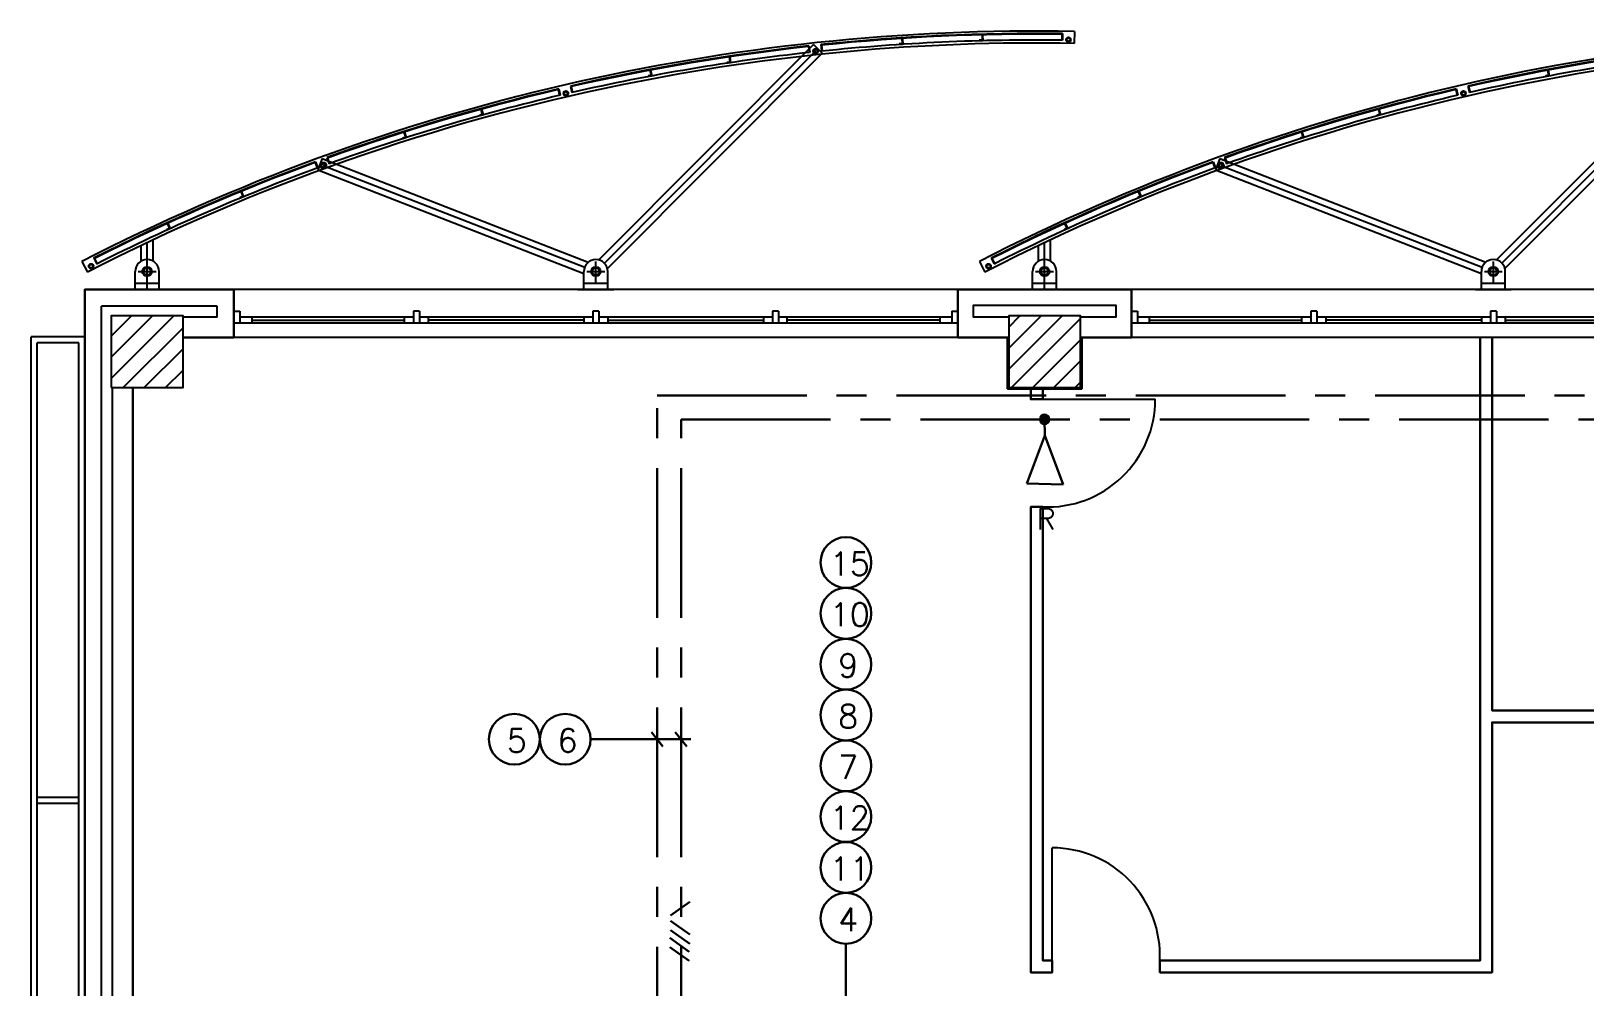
# Model space of a CAD drawing. Extents: x 21.2 to 81.9, y 10.7 to 70.
# Drawn here: x 28.06 to 41.04, y 61.93 to 69.92 of the extents above; entities that cross this region are included whole.
import ezdxf

# ---------------------------------------------------------------- set-up
doc = ezdxf.new("R2010")
doc.units = 0
doc.header["$MEASUREMENT"] = 0
for name, pattern in [('1st floor plan$0$Dash', [200, 100, -100]), ('Center', [2, 1.25, -0.25, 0.25, -0.25]), ('Default', [0]), ('Solid', [0])]:
    doc.linetypes.add(name, pattern=pattern)
for name, color, linetype in [('1st floor plan$0$1F', 15, 'Continuous'), ('1st floor plan$0$1FIN', 15, 'Continuous'), ('1st floor plan$0$2F', 7, 'Continuous'), ('1st floor plan$0$2FIN', 7, 'Continuous'), ('1st floor plan$0$CAI', 52, 'Continuous'), ('1st floor plan$0$Doors', 142, 'Continuous'), ('1st floor plan$0$FAC', 142, 'Continuous'), ('1st floor plan$0$FACH', 142, 'Continuous'), ('1st floor plan$0$Hatch', 15, 'Continuous'), ('1st floor plan$0$Pillars', 30, 'Continuous'), ('IE003', 7, 'Continuous'), ('Xref_Plan', 7, 'Continuous')]:
    doc.layers.add(name, color=color, linetype=linetype)
for name, color, linetype, lineweight in [('1st floor plan$0$Interior Walls', 7, 'Continuous', 30), ('1st floor plan$0$Partitions', 7, 'Continuous', 30), ('Illumination', 30, 'Solid', 30)]:
    doc.layers.add(name, color=color, linetype=linetype, lineweight=lineweight)
doc.styles.add('Roman Simplex', font='romans', dxfattribs={"height": 1.5})
doc.styles.add('Simplex', font='SIMPLEX.SHX')

# ---------------------------------------------------------------- blocks, each defined once
blk = doc.blocks.new('Bola')
at = {"layer": 'IE003', "color": 7, "linetype": 'Default', "const_width": 0.2}
blk.add_lwpolyline([(-0.1, 0, 1), (0.1, 0, 1)], format="xyb", close=True, dxfattribs=at)
at = {"layer": 'IE003', "color": 7, "linetype": 'Default'}
blk.add_circle((0, 0), 0.2, dxfattribs=at)
blk = doc.blocks.new('1st floor plan$0$P2')
at = {"layer": '1st floor plan$0$Hatch'}
h = blk.add_hatch(dxfattribs=at)
h.set_pattern_fill('ANSI31', color=256, style=0)
h.set_pattern_definition([(45, (-41.75321, -29.09718), (-0.08838835, 0.08838835), [])])
h.paths.add_polyline_path([(-0.3, 0.3), (-0.3, -0.3), (0.3, -0.3), (0.3, 0.3)])
at = {"layer": '1st floor plan$0$Pillars'}
blk.add_lwpolyline([(-0.3, -0.3), (0.3, -0.3), (0.3, 0.3), (-0.3, 0.3)], close=True, dxfattribs=at)
blk = doc.blocks.new('1st floor plan$0$P1')
at = {"layer": '1st floor plan$0$1F'}
blk.add_lwpolyline([(-0.3, 0.29), (-0.595, 0.29), (-0.595, 0.39), (0.595, 0.39), (0.595, 0.29), (0.3, 0.29)], dxfattribs=at)
at = {"layer": '1st floor plan$0$Partitions'}
blk.add_lwpolyline([(-0.725, 0.12), (-0.31, 0.12), (-0.31, -0.31), (0.31, -0.31), (0.31, 0.12), (0.725, 0.12), (0.725, 0.52), (-0.725, 0.52)], close=True, dxfattribs=at)
at = {"layer": '1st floor plan$0$Interior Walls'}
blk.add_blockref('1st floor plan$0$P2', (0, 0), dxfattribs=at)
blk = doc.blocks.new('1st floor plan$0$J1')
at = {"layer": '1st floor plan$0$2F', "linetype": 'Continuous'}
for p, q in [((6.05, 0.4), (0, 0.4)), ((6.05, 0), (0, 0))]:
    blk.add_line(p, q, dxfattribs=at)
at = {"layer": '1st floor plan$0$CAI'}
for p, q in [((0, 0.22), (0.05, 0.22)), ((0, 0.12), (0, 0.22)), ((2.925, 0.17), (2.925, 0.12)), ((3, 0.22), (3, 0.12)), ((3.05, 0.22), (3.05, 0.12)), ((3.125, 0.17), (3.125, 0.12)), ((6.05, 0.22), (6.05, 0.12))]:
    blk.add_line(p, q, dxfattribs=at)
at = {"layer": '1st floor plan$0$CAI', "linetype": 'Continuous'}
for p, q in [((0.05, 0.22), (0.05, 0.12)), ((1.5, 0.17), (0.05, 0.17)), ((0.15, 0.17), (0.15, 0.12)), ((1.425, 0.12), (1.425, 0.17)), ((1.55, 0.22), (1.5, 0.22)), ((1.5, 0.22), (1.5, 0.12)), ((1.55, 0.22), (1.55, 0.12)), ((3, 0.17), (1.55, 0.17)), ((1.625, 0.17), (1.625, 0.12)), ((3.05, 0.22), (3, 0.22)), ((4.5, 0.17), (3.05, 0.17)), ((4.425, 0.17), (4.425, 0.12)), ((4.55, 0.22), (4.5, 0.22)), ((4.5, 0.22), (4.5, 0.12)), ((4.55, 0.22), (4.55, 0.12)), ((6, 0.17), (4.55, 0.17)), ((4.625, 0.12), (4.625, 0.17)), ((5.9, 0.17), (5.9, 0.12)), ((6, 0.22), (6.05, 0.22)), ((6, 0.22), (6, 0.12)), ((6.05, 0.12), (0, 0.12)), ((1.55, 0.12), (1.5, 0.12))]:
    blk.add_line(p, q, dxfattribs=at)
at = {"layer": '1st floor plan$0$CAI', "color": 15}
for p, q in [((0.15, 0.145), (1.425, 0.145)), ((2.925, 0.145), (1.625, 0.145)), ((3.125, 0.145), (4.425, 0.145)), ((5.9, 0.145), (4.625, 0.145))]:
    blk.add_line(p, q, dxfattribs=at)
blk = doc.blocks.new('1st floor plan$0$Door 1')
blk.add_line((0, 0), (0, 0.941))
blk.add_arc((0, 0.041), 0.9, 357.3627, 90)
blk = doc.blocks.new('1st floor plan$0$BR 5')
at = {"color": 0}
for p, q in [((2.557, 2.098), (2.559, 2.053)), ((2.557, 2.098), (2.559, 2.053)), ((2.562, 2.098), (2.565, 2.048)), ((2.562, 2.098), (2.565, 2.048)), ((3.203, 2.082), (3.203, 2.077)), ((3.203, 2.082), (3.203, 2.077)), ((3.227, 2.128), (3.228, 2.083)), ((3.227, 2.128), (3.228, 2.083)), ((3.232, 2.128), (3.233, 2.078)), ((3.232, 2.128), (3.233, 2.078)), ((3.895, 2.133), (3.894, 2.083)), ((3.895, 2.133), (3.894, 2.083)), ((3.9, 2.138), (3.899, 2.083)), ((3.9, 2.138), (3.899, 2.083)), ((4, 2.156), (3.998, 2.056)), ((1.82, 2.046), (0.026, 0.247)), ((1.836, 1.991), (0.071, 0.221)), ((1.891, 1.975), (0.097, 0.176)), ((1.776, 2.03), (1.782, 1.98)), ((1.776, 2.03), (1.782, 1.98)), ((1.781, 2.035), (1.787, 1.98)), ((1.781, 2.035), (1.787, 1.98)), ((1.82, 2.046), (1.891, 1.975)), ((1.88, 2.046), (1.886, 1.991)), ((1.886, 2.041), (1.891, 1.991)), ((2.535, 2.051), (2.535, 2.046)), ((2.535, 2.051), (2.535, 2.046)), ((0.452, 1.833), (0.461, 1.788)), ((0.452, 1.833), (0.461, 1.788)), ((0.457, 1.833), (0.467, 1.784)), ((0.457, 1.833), (0.467, 1.784)), ((1.096, 1.896), (1.096, 1.891)), ((1.096, 1.896), (1.096, 1.891)), ((1.114, 1.944), (1.12, 1.899)), ((1.114, 1.944), (1.12, 1.899)), ((1.119, 1.945), (1.126, 1.895)), ((1.119, 1.945), (1.126, 1.895)), ((-0.213, 1.699), (-0.2, 1.645)), ((-0.213, 1.699), (-0.2, 1.645)), ((-0.207, 1.695), (-0.195, 1.647)), ((-0.207, 1.695), (-0.195, 1.647)), ((0.436, 1.784), (0.437, 1.779)), ((0.436, 1.784), (0.437, 1.779)), ((-0.314, 1.67), (-0.303, 1.622)), ((-0.31, 1.676), (-0.298, 1.623)), ((-0.973, 1.455), (-0.972, 1.45)), ((-0.961, 1.505), (-0.949, 1.462)), ((-0.956, 1.507), (-0.943, 1.458)), ((-1.604, 1.315), (-1.591, 1.272)), ((-1.599, 1.316), (-1.584, 1.268)), ((-1.614, 1.264), (-1.613, 1.259)), ((-2.345, 1.061), (-2.328, 1.014)), ((-2.342, 1.067), (-2.323, 1.016)), ((-2.342, 1.067), (-2.323, 1.016)), ((-2.287, 1.094), (-2.323, 1.001)), ((-2.287, 1.094), (-0.063, 0.228)), ((-2.248, 1.101), (-2.229, 1.05)), ((-2.242, 1.098), (-2.225, 1.051)), ((-2.323, 1.001), (-0.1, 0.135)), ((-2.278, 1.037), (-0.093, 0.186)), ((-2.968, 0.819), (-2.951, 0.777)), ((-2.963, 0.821), (-2.944, 0.774)), ((-2.974, 0.767), (-2.972, 0.763)), ((-3.583, 0.551), (-3.564, 0.51)), ((-3.578, 0.553), (-3.557, 0.508)), ((-3.75, 0.25), (-3.75, 0.391)), ((-3.7, 0.237), (-3.7, 0.414)), ((-3.587, 0.5), (-3.585, 0.495)), ((-4.196, 0.262), (-4.171, 0.213)), ((-3.8, 0.237), (-3.8, 0.367)), ((-3.75, -0.008), (-3.75, 0.308)), ((-4.295, 0.234), (-4.249, 0.145)), ((-4.19, 0.26), (-4.167, 0.215)), ((-3.85, 0), (-3.85, 0.15)), ((-3.825, 0.15), (-3.675, 0.15)), ((-3.75, 0.05), (-3.75, 0.233)), ((-3.65, 0), (-3.65, 0.15)), ((-0.1, 0), (-0.1, 0.15)), ((-0.075, 0.15), (0.075, 0.15)), ((0, 0.05), (0, 0.233)), ((0.1, 0), (0.1, 0.15)), ((-3.65, 0.05), (-3.85, 0.05)), ((0.1, 0.05), (-0.1, 0.05))]:
    blk.add_line(p, q, dxfattribs=at)
at = {"color": 0, "linetype": 'Continuous'}
blk.add_line((-0.15, 0), (0.15, 0), dxfattribs=at)
at = {"color": 0}
for centre, radius in [((3.949, 2.087), 0.02), ((3.949, 2.087), 0.015), ((1.836, 1.991), 0.02), ((1.836, 1.991), 0.015), ((-0.25, 1.639), 0.02), ((-0.25, 1.639), 0.015), ((-2.278, 1.037), 0.025), ((-2.278, 1.037), 0.015), ((-4.218, 0.195), 0.02), ((-4.218, 0.195), 0.015), ((-3.75, 0.15), 0.04), ((-3.75, 0.15), 0.03), ((0, 0.15), 0.04), ((0, 0.15), 0.03)]:
    blk.add_circle(centre, radius, dxfattribs=at)
at = {"color": 0, "linetype": 'Continuous'}
for radius, start, end in [(17.5, 88.9663, 117.1249), (17.4, 88.9654, 101.4942), (17.4, 101.4942, 117.1258)]:
    blk.add_arc((3.684, -15.341), radius, start, end, dxfattribs=at)
at = {"color": 0, "linetype": '1st floor plan$0$Dash'}
for radius, start, end in [(17.48, 89.2939, 95.924), (17.48, 89.2939, 95.924), (17.475, 89.3104, 95.9076), (17.475, 89.3104, 95.9076), (17.43, 91.5011, 91.5833), (17.43, 91.5011, 91.5833), (17.425, 91.4846, 91.5833), (17.425, 91.4846, 91.5833), (17.48, 96.2517, 102.8817), (17.48, 96.2517, 102.8817), (17.475, 96.2682, 102.8653), (17.475, 96.2682, 102.8653), (17.43, 93.7001, 93.7823), (17.43, 93.7001, 93.7823), (17.425, 93.6837, 93.7823), (17.425, 93.6837, 93.7823), (17.43, 98.4588, 98.541), (17.43, 98.4588, 98.541), (17.425, 98.4424, 98.5411), (17.425, 98.4424, 98.5411), (17.43, 100.6579, 100.74), (17.43, 100.6579, 100.74), (17.425, 100.6414, 100.7401), (17.425, 100.6414, 100.7401), (17.48, 103.2095, 109.8396), (17.475, 103.226, 109.8231), (17.43, 105.4166, 105.4988), (17.425, 105.4002, 105.4988), (17.43, 107.6156, 107.6978), (17.425, 107.5992, 107.6978), (17.48, 110.1673, 116.7973), (17.475, 110.1838, 116.7809), (17.43, 112.3744, 112.4565), (17.425, 112.3579, 112.4566), (17.43, 114.5734, 114.6556), (17.425, 114.5569, 114.6556)]:
    blk.add_arc((3.684, -15.341), radius, start, end, dxfattribs=at)
at = {"color": 0}
for centre, radius, start, end in [((3.684, -15.341), 17.425, 89.2945, 95.9235), ((3.684, -15.341), 17.425, 96.2523, 102.8813), ((3.684, -15.341), 17.425, 96.2523, 102.8813), ((3.684, -15.341), 17.425, 103.2101, 109.839), ((3.684, -15.341), 17.425, 110.1678, 116.7968), ((-3.75, 0.15), 0.1, 0, 180), ((0, 0.15), 0.1, 0, 180)]:
    blk.add_arc(centre, radius, start, end, dxfattribs=at)
blk = doc.blocks.new('1st floor plan')
at = {"layer": '1st floor plan$0$1FIN'}
for p, q in [((28.646, 59.357), (28.646, 67.617)), ((29.611, 67.617), (28.646, 67.617)), ((29.611, 67.527), (29.326, 67.527)), ((29.611, 67.527), (29.611, 67.617)), ((29.336, 67.357), (29.326, 67.357)), ((28.736, 60.037), (28.736, 66.937)), ((28.906, 66.927), (28.906, 66.937))]:
    blk.add_line(p, q, dxfattribs=at)
at = {"layer": '1st floor plan$0$FAC'}
for p, q in [((28.056, 59.612), (28.056, 67.362)), ((28.506, 67.362), (28.056, 67.362)), ((28.106, 59.662), (28.106, 67.312)), ((28.456, 67.312), (28.106, 67.312)), ((28.456, 59.662), (28.456, 67.312)), ((28.456, 63.512), (28.106, 63.512)), ((28.456, 63.462), (28.106, 63.462))]:
    blk.add_line(p, q, dxfattribs=at)
at = {"layer": '1st floor plan$0$Interior Walls'}
for points in [[(40.266, 67.357), (40.266, 64.24), (42.915, 64.24), (42.915, 64.14), (40.266, 64.14), (40.266, 62.051), (37.489, 62.051), (37.489, 62.151), (40.166, 62.151), (40.166, 67.357)], [(36.51, 66.937), (36.51, 66.84), (36.41, 66.84), (36.41, 66.937)]]:
    blk.add_lwpolyline(points, dxfattribs=at)
blk.add_lwpolyline([(36.59, 62.151), (36.51, 62.151), (36.51, 65.94), (36.41, 65.94), (36.41, 62.051), (36.59, 62.051)], close=True, dxfattribs=at)
at = {"layer": '1st floor plan$0$Partitions'}
blk.add_lwpolyline([(28.906, 66.927), (28.906, 60.047), (30.681, 60.047), (30.681, 59.877), (30.618, 59.877), (30.618, 59.217), (28.506, 59.217), (28.506, 67.757), (29.751, 67.757), (29.751, 67.357), (29.336, 67.357)], dxfattribs=at)
blk.add_blockref('1st floor plan$0$P1', (36.526, 67.237))
at = {"layer": '1st floor plan$0$2FIN'}
for p in [(29.751, 67.357), (37.251, 67.357)]:
    blk.add_blockref('1st floor plan$0$J1', p, dxfattribs=at)
at = {"layer": '1st floor plan$0$Doors', "rotation": 270}
blk.add_blockref('1st floor plan$0$Door 1', (36.51, 66.84), dxfattribs=at)
at = {"layer": '1st floor plan$0$Doors'}
blk.add_blockref('1st floor plan$0$Door 1', (36.59, 62.151), dxfattribs=at)
at = {"layer": '1st floor plan$0$FACH'}
for p in [(32.776, 67.757), (40.276, 67.757)]:
    blk.add_blockref('1st floor plan$0$BR 5', p, dxfattribs=at)
at = {"layer": '1st floor plan$0$Partitions'}
blk.add_blockref('1st floor plan$0$P2', (29.026, 67.237), dxfattribs=at)

msp = doc.modelspace()

# ---------------------------------------------------------------- linework, layer by layer
at = {"layer": 'Illumination', "linetype": 'Center'}
for points in [[(34.513, 60.838), (33.132, 60.838), (33.288, 61.015), (33.288, 66.872), (73.957, 66.872), (73.957, 65.385)], [(33.332, 60.838), (33.488, 61.015), (33.488, 66.672), (51.532, 66.672), (51.533, 66.538)]]:
    msp.add_lwpolyline(points, dxfattribs=at)
at = {"layer": 'Illumination'}
for points in [[(36.528, 66.538), (36.526, 66.672)], [(33.555, 62.147), (33.395, 62.262)]]:
    msp.add_lwpolyline(points, dxfattribs=at)
at = {"layer": 'Illumination', "linetype": 'Center'}
msp.add_lwpolyline([(36.528, 66.538), (36.68, 66.129), (36.378, 66.137)], close=True, dxfattribs=at)
at = {"layer": 'Illumination', "color": 7}
for points in [[(33.336, 63.94), (33.24, 64.058)], [(33.536, 63.94), (33.44, 64.058)], [(33.569, 63.999), (32.732, 63.999)], [(33.561, 62.642), (33.401, 62.527)], [(33.561, 62.367), (33.401, 62.481)], [(33.555, 62.224), (33.395, 62.339)], [(33.561, 62.29), (33.401, 62.404)], [(34.866, 60.254), (34.866, 62.291)]]:
    msp.add_lwpolyline(points, dxfattribs=at)
for centre in [(34.866, 65.476), (34.866, 65.051), (34.866, 64.626), (34.866, 64.202), (32.095, 63.999), (32.52, 63.999), (34.866, 63.777), (34.866, 63.353), (34.866, 62.928), (34.866, 62.503)]:
    msp.add_circle(centre, 0.212, dxfattribs=at)

# ---------------------------------------------------------------- block references
at = {"layer": 'Illumination', "xscale": -0.2000000376799598, "yscale": 0.2000000376799598, "zscale": 0.2000000376799602, "rotation": 180}
msp.add_blockref('Bola', (36.526, 66.672), dxfattribs=at)
at = {"layer": 'Xref_Plan'}
msp.add_blockref('1st floor plan', (0, 0), dxfattribs=at)

# ---------------------------------------------------------------- texts
at = {"layer": 'Illumination', "style": 'Roman Simplex'}
msp.add_text('R', height=0.175, rotation=360, dxfattribs=at).set_placement((36.46, 65.752))
at = {"layer": 'Illumination', "style": 'Simplex'}
for s, p in [('15', (34.731, 65.368)), ('10', (34.731, 64.943)), ('9', (34.802, 64.518)), ('8', (34.802, 64.094)), ('5', (32.031, 63.891)), ('6', (32.456, 63.891)), ('7', (34.802, 63.669)), ('12', (34.731, 63.245)), ('11', (34.731, 62.82)), ('4', (34.802, 62.395))]:
    msp.add_text(s, height=0.195, dxfattribs=at).set_placement(p)

doc.saveas('drawing.dxf')
